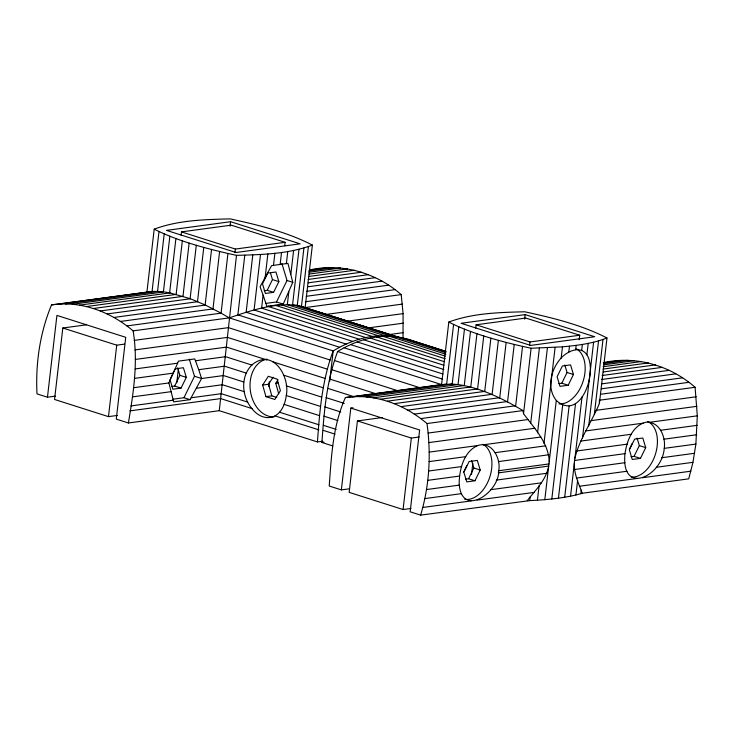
<?xml version="1.0" encoding="UTF-8"?>
<svg xmlns="http://www.w3.org/2000/svg" width="734" height="734" viewBox="0 0 734 734"><rect width="100%" height="100%" fill="white"/><g stroke="black" fill="none" stroke-linecap="round" stroke-linejoin="round"><path stroke-width="1.1" d="M664.252 448.355C665.967 436.923 659.462 421.307 646.03 422.206C632.268 425.601 626.864 441.097 624.983 453.658C620.661 495.881 662.086 476.916 664.252 448.355L695.887 444.079L697.3 415.839L695.098 387.277C670.307 365.56 635.782 355.311 603.348 362.688M498.735 470.742C501.148 458.667 491.835 440.574 477.706 445.547C463.704 451.713 459.429 469.219 459.172 483.22C461.016 518.635 499.313 492.78 498.735 470.742L548.977 463.934L556.289 400.434C546.711 388.506 550.665 370.496 559.859 359.513C565.776 351.87 580.034 344.521 586.888 354.834C598.164 371.835 580.594 422.316 556.289 400.434M47.462 397.213L56.922 315.409L125.734 337.31L116.275 419.114L128.395 422.977C133.487 392.617 138.331 361.66 133.102 330.878C110.843 311.904 80.942 300.399 51.518 304.913C39.875 332.933 35.471 363.66 36.994 393.883L47.462 397.213L55.353 396.14M403.021 338.924L403.076 313.629L401.204 294.6C376.414 272.892 341.897 262.634 309.473 270.002M341.356 489.89L350.824 408.086L419.637 429.986L410.168 511.8L420.628 515.13C429.509 485.559 431.197 454.071 426.995 423.555C404.737 404.59 374.835 393.075 345.411 397.589C332.897 425.426 331.392 456.117 329.227 486.027L341.356 489.89L349.246 488.826M695.887 444.079L692.951 462.319L688.74 478.843L582.255 493.257C578.117 481.999 572.236 470.448 574.961 458.08L582.025 396.947M128.395 422.977L219.264 410.682L317.446 441.941C319.629 411.205 322.134 380.065 333.19 350.953C352.127 339.328 375.129 332.603 397.305 337.154L297.298 305.326C273.984 302.619 251.046 310.519 229.265 317.868L133.102 330.878M332.814 445.951L321.905 442.474C324.089 411.746 326.593 380.607 337.649 351.494C358.238 338.759 383.992 332.025 407.728 339.2L445.621 351.265M286.288 395.534C290.095 377.221 273.718 348.512 253.138 363.908C239.724 375.441 241.486 397.241 252.78 409.636A29.131 21.369 82.3 0 0 274.066 416.407C281.893 412.591 285.196 403.663 286.288 395.534L320.336 406.379M146.892 292.325L154.204 229.146C177.417 240.835 202.74 247.569 227.935 253.469L221.072 313.161L229.265 317.868L333.19 350.953L329.667 381.423M561.152 358.311L562.473 346.852C577.53 345.411 592.824 343.585 606.981 337.97L599.412 403.406C591.852 421.912 579.566 438.528 574.961 458.08M586.888 354.834L588.209 343.374M86.511 324.804L62.821 328.006L54.555 399.47L108.467 416.637L117.495 415.416M108.467 416.637L116.734 345.173L124.633 344.099M51.518 304.913L152.057 291.471L158.994 231.522M152.057 291.471L157.553 291.416L164.214 233.889M157.553 291.416L163.416 291.866L169.857 236.229M126.844 325.933L221.072 313.161L205.373 305.06L190.445 298.766L169.618 292.82L175.903 238.55M181.087 235.275L181.472 231.889L231.192 225.164L285.104 242.321L284.719 245.716M176.151 294.27L182.335 240.835M182.986 296.224L189.133 243.082M176.775 382.827L178.344 369.211M190.115 298.655L196.29 245.275M197.501 301.573L203.768 247.422M205.135 304.959L211.548 249.505M212.988 308.812L219.613 251.523M230.063 226.219L230.586 221.705L300.105 243.835L235.999 252.505L166.48 230.375L230.586 221.705M234.999 252.441L235.394 249.055L285.104 242.321M400.406 337.924L305.142 307.601L312.381 245.073C288.233 254.074 261.965 254.652 236.495 255.34L219.264 410.682M244.78 255.193L237.88 314.868L339.649 347.274M252.79 254.909L246.156 312.244L346.164 344.081M260.497 254.496L254.074 309.996L352.696 341.393M263.102 295.141L266.873 306.326L283.232 304.115L292.783 282.342L287.939 263.396L271.589 265.616L260.075 286.765L263.102 295.141L261.598 308.133L359.229 339.209M265.112 277.791L267.864 253.955M268.772 306.142L268.708 306.665L365.743 337.548M273.479 265.433L274.892 253.267M275.415 305.335L372.221 336.42M280.122 264.616L281.535 252.459M268.782 386.35L269.314 381.818M281.663 304.399L281.599 304.922L378.634 335.805M286.37 263.68L287.774 251.523M288.838 291.664L287.333 304.647L384.965 335.732M290.847 274.305L293.609 250.468M298.995 249.285L292.572 304.784L391.194 336.181M303.931 247.991L297.298 305.326L403.269 338.658M308.399 246.587L301.49 306.262L305.142 307.601L401.204 294.6M382.24 417.554L357.43 420.912L349.155 492.376L403.076 509.534L410.967 508.469M403.076 509.534L411.343 438.079L419.233 437.005M606.981 337.97C581.236 324.758 552.812 317.886 524.691 311.776C499.23 312.464 472.953 313.042 448.813 322.043L441.574 384.579L345.411 397.589M448.813 322.043L453.594 324.428L446.648 384.093L352.338 396.837M337.649 351.494L441.574 384.579L452.19 384.084L458.814 326.795L453.594 324.428M549.206 461.769C548.711 442.831 534.187 428.206 523.535 413.673L522.957 410.572C502.845 398.764 481.385 387.919 458.044 384.588L464.457 329.135L458.814 326.795M464.237 385.607L470.503 331.456L464.457 329.135M475.687 328.181L476.082 324.795L525.801 318.061L579.713 335.227L579.19 339.75M470.76 387.121L476.944 333.741L470.503 331.456M477.595 389.121L483.743 335.988L476.944 333.741M471.503 474.595L472.824 463.255M484.706 391.617L490.89 338.181L483.743 335.988M492.092 394.589L498.368 340.328L490.89 338.181M499.716 398.039L506.148 342.411L498.368 340.328M507.561 401.957L514.222 344.429L506.148 342.411M524.663 319.125L525.186 314.611L594.714 336.741L530.609 345.411L461.08 323.281L525.186 314.611M515.607 406.324L522.544 346.375L514.222 344.429M529.609 345.347L529.994 341.952L579.713 335.227M523.535 413.673L531.104 348.246L562.473 346.852M530.719 423.032L539.389 348.099M420.628 515.13L529.719 500.616L530.141 496.982C538.251 487.33 547.564 477.008 548.977 463.934M537.563 432.785L547.399 347.815M529.719 500.616L537.416 500.203L539.114 485.578M543.995 443.364L555.097 347.402M537.416 500.203L544.811 499.661L548.711 466.072L498.248 472.898M544.811 499.661L551.812 498.973L562.675 405.122M568.786 352.256L569.492 346.173M551.812 498.973L558.455 498.166L569.107 406.095M575.639 349.668L576.135 345.365M558.455 498.166L564.703 497.23L575.557 403.379M581.677 350.513L582.383 344.429M564.703 497.23L570.538 496.175L574.41 462.796M570.538 496.175L575.924 494.991L577.612 480.366M582.493 438.152L593.604 342.191M575.924 494.991L580.86 493.698L581.282 490.064M588.705 425.867L598.54 340.897M594.329 414.426L602.999 339.493M177.656 363.183L178.417 361.156L194.776 358.944L198.74 369.688L201.593 378.515L190.06 399.663L173.71 401.874L168.884 382.937L177.656 363.183L135.23 368.927M170.444 378.597L175.233 368.844L183.408 367.734L186.317 377.359L181.05 388.093L172.875 389.203L169.967 379.579M171.6 386.479L174.664 386.066L179.931 375.331L177.674 367.844M173.059 399.195L183.959 397.718L194.492 376.258L189.317 359.146M264.139 290.728L267.204 290.315L272.47 279.581L270.525 273.167M273.589 292.343L278.856 281.617L275.938 271.984L267.763 273.094L262.497 283.829L265.405 293.453L273.589 292.343L267.204 290.315M265.598 303.445L276.498 301.968L287.031 280.507L281.856 263.396M463.383 472.577L466.732 465.751M465.494 479.155L468.567 478.742L473.834 468.008L471.567 460.521M474.944 480.77L480.21 470.044L477.302 460.42L469.127 461.521L463.86 472.256L466.769 481.88L474.944 480.77L468.567 478.742M558.739 383.634L561.804 383.221L567.07 372.487L564.813 365M568.189 385.249L573.456 374.514L570.547 364.89L562.372 366L557.106 376.735L560.014 386.359L568.189 385.249L561.804 383.221M629.368 449.208L632.24 443.354M631.001 456.759L634.066 456.346L639.332 445.611L637.066 438.125M640.452 458.374L645.718 447.648L642.801 438.024L634.626 439.125L629.359 449.859L632.268 459.484L640.452 458.374L634.066 456.346M262.68 385.056L268.286 376.285L277.158 379.111L280.416 390.699L274.8 399.47L265.937 396.644L262.68 385.056L268.561 384.258L273.057 377.239M278.718 393.819L275.764 383.286L278.002 379.772M527.214 500.707L530.141 496.982M154.204 229.146C178.353 220.136 204.621 219.558 230.091 218.87C258.212 224.98 286.627 231.852 312.381 245.073M580.86 493.698L582.255 493.257M58.445 304.151L152.571 291.416M309.574 270.176L326.547 267.873M65.418 303.94L158.039 291.407M308.748 271.011L333.52 267.662M72.418 304.271L163.865 291.893L169.618 292.82M309.032 272.25L340.53 267.993M79.437 305.142L170.049 292.875M309.197 274.048L347.54 268.864M86.438 306.546L176.545 294.352M309.124 276.415L354.54 270.268M93.401 308.491L183.353 296.316M308.234 279.425L361.504 272.213M100.301 310.959L190.445 298.766M308.207 282.829L368.404 274.681M107.118 313.95L197.785 301.683M307.509 286.838L375.221 277.672M113.825 317.455L205.373 305.06M306.491 291.38L381.928 281.168M120.404 321.446L213.163 308.895M306.188 296.307L388.515 285.168M134.23 340.383L228.412 327.639L330.181 360.036M325.263 314.537L402.342 304.105M134.964 349.916L227.512 337.392L327.511 369.22M347.833 321.107L403.076 313.629M135.304 359.44L226.567 347.09L266.772 359.889M368.514 327.878L403.406 323.153M195.501 360.77L225.586 356.696L251.991 365.11M388.855 334.603L403.333 332.649M134.753 378.349L173.472 373.111M198.74 369.688L224.558 366.202L246.312 373.12M133.882 387.68L168.884 382.937M132.615 396.874L171.334 391.635M196.602 388.222L222.42 384.726L244.174 391.653M275.764 383.286L278.021 382.974M130.946 405.92L173.38 400.177M191.225 397.764L221.301 393.69L247.707 402.104M129.799 410.893L220.659 398.599L252.101 408.609M265.937 396.644L271.819 395.846L276.746 397.415M603.449 362.853L620.441 360.55M359.311 396.617L452.071 384.065M603.733 363.541L627.414 360.339M366.321 396.947L458.044 384.588M604.018 364.78L634.424 360.669M373.331 397.819L464.007 385.552M603.064 366.734L641.433 361.541M380.331 399.232L470.476 387.029M603.009 369.092L648.434 362.945M387.295 401.168L477.247 389.002M603.265 371.945L655.398 364.89M350.824 408.086L353.072 407.774M394.195 403.645L484.302 391.451M602.128 375.505L662.297 367.358M401.012 406.627L491.615 394.369M601.449 379.506L669.114 370.349M407.719 410.132L499.166 397.755M601.596 383.891L675.821 373.845M414.306 414.123L506.928 401.59M601.339 388.818L682.409 377.845M420.738 418.609L514.864 405.865M600.577 394.268L688.841 382.331M426.995 423.555L522.957 410.572M599.247 400.25L695.098 387.277M317.446 441.941L322.749 441.226M321.905 442.474L324.024 442.189M428.133 433.06L528.407 419.49M596.063 410.334L696.236 396.782M428.867 442.593L534.893 428.243M591.035 420.646L696.97 406.315M429.197 452.116L477.706 445.547M483.385 444.786L540.802 437.014M585.787 430.922L643.204 423.151M648.893 422.389L697.3 415.839M429.124 461.603L465.824 456.64M495.129 452.676L545.738 445.822M580.704 441.097L631.323 434.244M660.628 430.28L697.227 425.325M428.656 471.026L461.613 466.567M498.395 461.594L549.023 454.741M576.465 451.025L627.12 444.171M663.894 439.198L696.759 434.748M427.784 480.357L459.502 476.063M574.327 469.549L624.973 462.704M426.509 489.56L459.475 485.091M496.248 480.119L546.867 473.265M661.756 457.722L694.612 453.273M424.848 498.597L461.548 493.633M490.844 489.67L541.435 482.825M576.438 478.082L627.047 471.237M656.352 467.274L692.951 462.319M422.793 507.46L471.301 500.891M476.99 500.12L534.407 492.358M579.383 486.266L636.8 478.495M642.489 477.724L690.896 471.182M305.372 301.757L394.947 289.646M574.713 460.457L624.983 453.658M452.19 384.084L457.869 384.561M227.935 253.469L236.495 255.34M522.544 346.375L531.104 348.246M476.082 324.795L529.994 341.952M181.472 231.889L235.394 249.055M287.031 280.507L292.783 282.342M567.07 372.487L573.456 374.514M272.47 279.581L278.856 281.617M444.923 351.219L407.728 339.2M401.764 337.695L446.327 351.88M395.654 336.713L445.501 352.586M389.424 336.264L445.832 354.219M276.498 301.968L283.232 304.115M383.093 336.346L445.235 356.128M376.68 336.952L445.226 358.779M370.202 338.09L444.336 361.688M363.688 339.75L443.96 365.303M357.155 341.925L443.85 369.523M350.623 344.613L443.015 374.028M344.108 347.806L442.639 379.175M639.332 445.611L645.718 447.648M334.64 360.577L420.178 387.809M331.97 369.762L398.278 390.873M329.649 379.019L376.45 393.919M272.938 361.844L325.19 378.478M327.667 388.314L354.32 396.8M283.764 375.221L323.208 387.781M326.052 397.626L344.283 403.425M286.205 385.818L321.593 397.085M324.795 406.911L340.759 411.994M243.725 381.983L223.503 375.551L201.593 378.515L194.492 376.258M357.43 420.912L411.343 438.079M62.821 328.006L116.734 345.173M323.905 416.15L337.851 420.591M284.058 404.351L319.446 415.618M473.834 468.008L480.21 470.044M179.931 375.331L186.317 377.359M323.391 425.316L336.181 429.381M279.489 412.214L318.932 424.775M323.309 430.39L335.089 434.143M274.92 415.875L318.85 429.858M174.664 386.066L181.05 388.093M183.959 397.718L190.06 399.663M268.561 384.258L271.819 395.846M599.302 401.305L599.412 403.406M483 444.299A29.131 18.708 -72.3 0 1 489.688 477.348A29.131 18.708 -72.3 0 1 464.76 499.294M647.617 421.463A29.131 18.708 -72.3 0 1 655.645 453.493A29.131 18.708 -72.3 0 1 631.24 477.027M576.245 348.778A29.131 18.708 -72.3 0 1 583.172 381.093A29.131 18.708 -72.3 0 1 558.987 403.902M273.901 416.875A29.131 21.369 82.3 0 1 250.294 390.149A29.131 21.369 82.3 0 1 266.965 359.109"/></g></svg>
